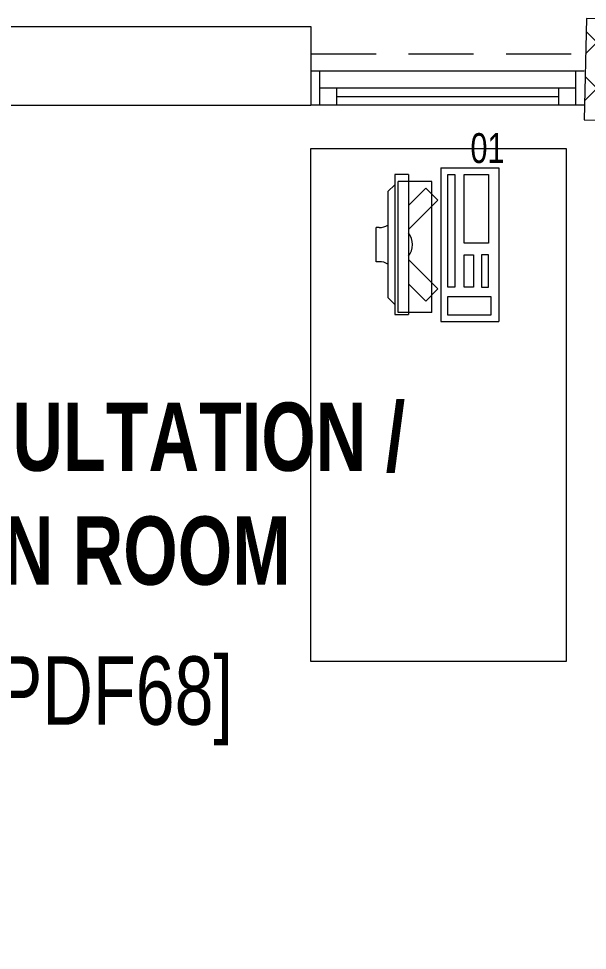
# Model space of a CAD drawing. Header units: millimetres. Extents: x -2143172 to 5255, y -610845 to 279739.
# Drawn here: x -1258616 to -1256950, y -13569 to -10841 of the extents above; entities that cross this region are included whole.
import ezdxf

# ---------------------------------------------------------------- set-up
doc = ezdxf.new("R2010")
doc.units = ezdxf.units.MM
doc.header["$LTSCALE"] = 30
doc.linetypes.add('HIDDEN', pattern=[9.525, 6.35, -3.175])
doc.linetypes.add('HIDDEN2', pattern=[0.1875, 0.125, -0.0625])
doc.layers.get('0').update_dxf_attribs({"lineweight": 5})
for name, color, linetype, lineweight in [('72_EGR_BASE_TEXT', 7, 'Continuous', 5), ('72_EGR_EQP_TAG', 142, 'Continuous', 5), ('Aluminum', 7, 'Continuous', 5), ('C-HYDR-CTCH', 6, 'Continuous', 5), ('Hatch', 252, 'Continuous', 5), ('LOADING', 163, 'Continuous', 5), ('Proj', 7, 'HIDDEN2', 5), ('Structure', 20, 'Continuous', 5), ('Walls', 32, 'Continuous', 5)]:
    doc.layers.add(name, color=color, linetype=linetype, lineweight=lineweight)
doc.layers.add('Wooden Joinery', color=7, linetype='Continuous', lineweight=5, true_color=0x521300)
doc.styles.add('X3G_ENTITY_257CFD', font='swisscl.ttf', dxfattribs={"height": 200})
doc.styles.add('X3G_ENTITY_9EC9', font='swisscl.ttf', dxfattribs={"height": 0.2})
doc.styles.add('X3G_ENTITY_9F38', font='swisscl.ttf', dxfattribs={"height": 0.2})

# ---------------------------------------------------------------- blocks, each defined once
blk = doc.blocks.new('A$C72370EFE')
at = {"layer": 'Wooden Joinery'}
for p, q in [((-0.01, -0.04), (-0.02, -0.04)), ((-0.01, -0.03), (-0.01, -0.07)), ((0, -0.03), (-0.01, -0.03)), ((0.04, -0.03), (0.05, -0.03)), ((0.05, -0.03), (0.05, -0.07)), ((0.05, -0.04), (0.06, -0.04)), ((-0.05, -0.07), (-0.05, -0.16)), ((-0.03, -0.07), (-0.03, -0.16)), ((-0.01, -0.06), (-0.02, -0.06)), ((0, -0.07), (-0.01, -0.07)), ((0.04, -0.07), (0.05, -0.07)), ((0.05, -0.06), (0.06, -0.06)), ((0.07, -0.07), (0.07, -0.16)), ((0.09, -0.07), (0.09, -0.16)), ((-0.01, -0.17), (-0.02, -0.17)), ((-0.01, -0.19), (-0.02, -0.19)), ((-0.01, -0.17), (-0.01, -0.19)), ((0.05, -0.17), (0.06, -0.17)), ((0.05, -0.17), (0.05, -0.19)), ((0.05, -0.19), (0.06, -0.19))]:
    blk.add_line(p, q, dxfattribs=at)
for centre, radius, start, end in [((-0.02, -0.07), 0.03, 90, 180), ((0.06, -0.07), 0.03, 0, 90), ((-0.02, -0.07), 0.01, 90, 180), ((0.06, -0.07), 0.01, 0, 90), ((-0.02, -0.16), 0.03, 180, 270), ((-0.02, -0.16), 0.01, 180, 270), ((0.06, -0.16), 0.01, 270, 0), ((0.06, -0.16), 0.03, 270, 0)]:
    blk.add_arc(centre, radius, start, end, dxfattribs=at)
blk = doc.blocks.new('A$C5DAD61B4')
at = {"layer": 'Wooden Joinery'}
for points in [[(80, 959.1), (80, 969.1), (10, 979.1), (10, 959.1)], [(940, 959.1), (940, 969.1), (1010, 979.1), (1010, 959.1)], [(70, 859.1), (70, 849.1), (0, 839.1), (0, 859.1)], [(120, 859.1), (120, 0), (80, 0), (80, 859.1)], [(950, 859.1), (950, 849.1), (1020, 839.1), (1020, 859.1)]]:
    blk.add_lwpolyline(points, close=True, dxfattribs=at)
for points in [[(45, 859.1), (45, 959.1), (20, 959.1), (20, 859.1), (45, 859.1)], [(45, 859.1), (80, 859.1), (80, 899.1), (90, 899.1), (90, 959.1), (45, 959.1), (45, 859.1)], [(975, 859.1), (940, 859.1), (940, 899.1), (930, 899.1), (930, 959.1), (975, 959.1), (975, 859.1)], [(975, 859.1), (975, 959.1), (1000, 959.1), (1000, 859.1), (975, 859.1)]]:
    blk.add_lwpolyline(points, dxfattribs=at)
blk.add_arc((80, 859.1), 860, 272.666, 0, dxfattribs=at)
at = {"layer": 'Wooden Joinery', "xscale": 999.9999999998854, "yscale": 999.9999999998854, "zscale": 999.9999999998854, "rotation": 180}
blk.add_blockref('A$C72370EFE', (120, 0), dxfattribs=at)
blk = doc.blocks.new('A$C47696aed')
at = {"layer": 'Hatch'}
h = blk.add_hatch(dxfattribs=at)
h.set_pattern_fill('ANSI37', color=256, scale=30)
h.paths.add_polyline_path([(50952.7, 21917.9), (50348.7, 21909.7), (50352.6, 21621.3), (50956.6, 21629.5)])
h.paths.add_polyline_path([(43791.9, 21910.1), (43208.4, 21904.7), (43188.5, 21613.3), (43772, 21618.7)])
h.paths.add_polyline_path([(29414.9, 21902.8), (28815.8, 21898.7), (28810.1, 21605.6), (29409.2, 21609.7)])
h.paths.add_polyline_path([(36600.2, 21904.9), (35999, 21897.4), (35990.7, 21611.8), (36591.9, 21619.3)])
h.paths.add_polyline_path([(22195.7, 21912), (21589.3, 21890.2), (21603.8, 21597.6), (22210.2, 21619.5)])
h.paths.add_polyline_path([(15459.1, 21901.7), (14237.2, 21925.6), (14230.7, 21629.5), (15452.7, 21605.5)])
h.paths.add_polyline_path([(15473.2, 14701.6), (14258.2, 14685.8), (14244.7, 14393.4), (15459.7, 14409.1)])
h.paths.add_polyline_path([(15447.1, 7508.4), (14244, 7492.4), (14238.3, 7199.4), (15441.4, 7215.3)])
h.paths.add_polyline_path([(15465.6, 309.7), (14269, 298.3), (14271.8, 3.8), (15468.5, 15.2)])
h.paths.add_polyline_path([(7830.6, 311.8), (7227.1, 308.1), (7237.7, 22.6), (7841.3, 26.3)])
h.paths.add_polyline_path([(7815.2, 7509.8), (7218.4, 7511.4), (7218.2, 7210.2), (7815.1, 7208.6)])
h.paths.add_polyline_path([(7825.1, 14699.4), (7205.8, 14700.6), (7195.2, 14397.6), (7814.5, 14396.4)])
h.paths.add_polyline_path([(7801.7, 21878.7), (7201.1, 21893.2), (7197.5, 21603.6), (7798.1, 21589.1)])
h.paths.add_polyline_path([(602.6, 21876.9), (0, 21899.6), (1.9, 21611.2), (604.5, 21588.5)])
h.paths.add_polyline_path([(610.4, 7498.6), (8.3, 7491.6), (11.7, 7200), (613.7, 7206.9)])
h.paths.add_polyline_path([(627.9, 303.9), (29.5, 302.9), (34.3, 2.3), (632.7, 3.3)])
h.paths.add_polyline_path([(22214.6, 317.2), (21608.9, 304.3), (21614.6, 3.1), (22220.3, 16)])
h.paths.add_polyline_path([(22208.1, 7509.7), (21613.7, 7492.1), (21615.8, 7195.5), (22210.2, 7213.1)])
h.paths.add_polyline_path([(22199.3, 14717.7), (21600.4, 14710), (21604.4, 14409.9), (22203.4, 14417.6)])
h.paths.add_polyline_path([(29399.7, 14702.4), (28797.7, 14707.1), (28802, 14415), (29403.9, 14410.3)])
h.paths.add_polyline_path([(29403.4, 7519.8), (28799.6, 7502.2), (28813, 7202.1), (29413.1, 7223.2)])
h.paths.add_polyline_path([(29419.5, 303.8), (28815.7, 310.4), (28813.3, 24.7), (29417.2, 18.1)])
h.paths.add_polyline_path([(36618, 314.2), (36020.7, 299.7), (36029.7, 0), (36627, 14.6)])
h.paths.add_polyline_path([(36610.7, 7502.6), (36009.5, 7504.5), (36010.6, 7207.3), (36611.9, 7205.4)])
h.paths.add_polyline_path([(36574.3, 14706.4), (35993.4, 14711.1), (36013.1, 14421.3), (36594, 14416.6)])
h.paths.add_polyline_path([(43777.6, 14705.7), (43180, 14719.4), (43182, 14427.5), (43779.6, 14413.8)])
h.paths.add_polyline_path([(43778.6, 7507.1), (43210.2, 7499.5), (43212, 7205.4), (43780.5, 7213)])
h.paths.add_polyline_path([(43815.7, 310), (43210.4, 307.3), (43211.8, 2.8), (43817, 5.4)])
h.paths.add_polyline_path([(50989.9, 309.5), (50401.9, 325.5), (50388.7, 18.3), (50976.7, 2.3)])
h.paths.add_polyline_path([(50974.1, 7508.9), (50370.9, 7510), (50368.9, 7213.4), (50972.2, 7212.3)])
at = {"layer": 'C-HYDR-CTCH', "color": 4, "flags": 128}
blk.add_lwpolyline([(15452.7, 21605.5), (15459.1, 21901.7), (14237.2, 21925.6), (14230.7, 21629.5), (15452.7, 21605.5)], dxfattribs=at)
blk = doc.blocks.new('ITCWLS1-P')
for p, q in [((-0.17, 0.45), (-0.17, 0)), ((-0.17, 0.45), (0, 0.45)), ((0, 0.45), (0, 0)), ((-0.2651, 0.43, 0), (-0.3051, 0.43, 0)), ((-0.3051, 0.43, 0), (-0.3051, 0.02, 0)), ((-0.2651, 0.43, 0), (-0.2651, 0.02, 0)), ((-0.1496, 0.4305), (-0.1291, 0.4305)), ((-0.1291, 0.4305), (-0.1291, 0.4089)), ((-0.3251, 0.38, 0), (-0.3051, 0.4, 0)), ((-0.3251, 0.38, 0), (-0.3251, 0.07, 0)), ((-0.3251, 0.07, 0), (-0.3051, 0.05, 0)), ((-0.3051, 0.02, 0), (-0.2651, 0.02, 0)), ((-0.17, 0), (0, 0))]:
    blk.add_line(p, q)
at = {"color": 8, "linetype": 'HIDDEN'}
for p, q in [((-0.197, 0.4094), (-0.295, 0.4094)), ((-0.295, 0.0264), (-0.295, 0.4094)), ((-0.197, 0.0264), (-0.197, 0.4094)), ((-0.197, 0.0264), (-0.295, 0.0264))]:
    blk.add_line(p, q, dxfattribs=at)
at = {"color": 1, "extrusion": (2.48281e-10, 3.18408e-10, -1)}
for p, q in [((-0.2651, 0.3395), (-0.2144, 0.3902)), ((-0.1791, 0.3548), (-0.2144, 0.3902)), ((-0.2651, 0.2688), (-0.1791, 0.3548))]:
    blk.add_line(p, q, dxfattribs=at)
at = {"color": 1}
for p, q in [((-0.3503, 0.275), (-0.3596, 0.275)), ((-0.3596, 0.175), (-0.3596, 0.275)), ((-0.3503, 0.175), (-0.3596, 0.175))]:
    blk.add_line(p, q, dxfattribs=at)
at = {"color": 1, "extrusion": (2.48281e-10, -3.18408e-10, -1)}
for p, q in [((-0.2651, 0.1812), (-0.1791, 0.0952)), ((-0.2651, 0.1105), (-0.2144, 0.0598)), ((-0.1791, 0.0952), (-0.2144, 0.0598))]:
    blk.add_line(p, q, dxfattribs=at)
blk.add_lwpolyline([(-0.1291, 0.4089), (-0.1291, 0.1), (-0.1496, 0.1), (-0.1496, 0.4305)])
for points in [[(-0.1019, 0.4305), (-0.0304, 0.4305), (-0.0304, 0.2294), (-0.1019, 0.2294)], [(-0.1019, 0.1954), (-0.0747, 0.1954), (-0.0747, 0.1), (-0.1019, 0.1)], [(-0.0304, 0.1954), (-0.0508, 0.1954), (-0.0508, 0.1), (-0.0304, 0.1)], [(-0.1496, 0.0727), (-0.0236, 0.0727), (-0.0236, 0.0182), (-0.1496, 0.0182)]]:
    blk.add_lwpolyline(points, close=True)
at = {"color": 250, "linetype": 'Continuous'}
for points in [[(-0.1496, 0.1), (-0.1496, 0.1), (-0.1496, 0.1), (-0.1496, 0.1), (-0.1496, 0.1), (-0.1496, 0.1), (-0.1496, 0.1), (-0.1496, 0.1), (-0.1496, 0.1)], [(-0.1496, 0.1), (-0.1496, 0.1), (-0.1496, 0.1), (-0.1496, 0.1), (-0.1496, 0.1), (-0.1496, 0.1), (-0.1496, 0.1), (-0.1496, 0.1), (-0.1496, 0.1), (-0.1496, 0.1), (-0.1496, 0.1), (-0.1496, 0.1), (-0.1496, 0.1), (-0.1496, 0.1), (-0.1496, 0.1), (-0.1496, 0.1), (-0.1496, 0.1), (-0.1496, 0.1)], [(-0.1496, 0.1), (-0.1496, 0.1), (-0.1496, 0.1), (-0.1496, 0.1), (-0.1496, 0.1), (-0.1496, 0.1), (-0.1496, 0.1), (-0.1496, 0.1), (-0.1496, 0.1), (-0.1496, 0.1)], [(-0.1496, 0.1), (-0.1496, 0.1), (-0.1496, 0.1), (-0.1496, 0.1), (-0.1496, 0.1), (-0.1496, 0.1), (-0.1496, 0.1)], [(-0.1496, 0.1), (-0.1496, 0.1), (-0.1496, 0.1), (-0.1496, 0.1), (-0.1496, 0.1), (-0.1496, 0.1), (-0.1496, 0.1), (-0.1496, 0.1), (-0.1496, 0.1), (-0.1496, 0.1)], [(-0.1496, 0.1), (-0.1496, 0.1), (-0.1496, 0.1), (-0.1496, 0.1), (-0.1496, 0.1), (-0.1496, 0.1), (-0.1496, 0.1), (-0.1496, 0.1), (-0.1496, 0.1), (-0.1496, 0.1), (-0.1496, 0.1), (-0.1496, 0.1), (-0.1496, 0.1), (-0.1496, 0.1), (-0.1496, 0.1)], [(-0.1496, 0.1), (-0.1496, 0.1), (-0.1496, 0.1), (-0.1496, 0.1), (-0.1496, 0.1), (-0.1496, 0.1), (-0.1496, 0.1), (-0.1496, 0.1), (-0.1496, 0.1), (-0.1496, 0.1)], [(-0.1496, 0.1), (-0.1496, 0.1), (-0.1496, 0.1), (-0.1496, 0.1), (-0.1496, 0.1), (-0.1496, 0.1), (-0.1496, 0.1), (-0.1496, 0.1), (-0.1496, 0.1), (-0.1496, 0.1)], [(-0.1496, 0.1), (-0.1496, 0.1), (-0.1496, 0.1), (-0.1496, 0.1), (-0.1496, 0.1), (-0.1496, 0.1), (-0.1496, 0.1), (-0.1496, 0.1), (-0.1496, 0.1), (-0.1496, 0.1), (-0.1496, 0.1), (-0.1496, 0.1), (-0.1496, 0.1), (-0.1496, 0.1), (-0.1496, 0.1), (-0.1496, 0.1), (-0.1496, 0.1), (-0.1496, 0.1), (-0.1496, 0.1), (-0.1496, 0.1), (-0.1496, 0.1), (-0.1496, 0.1), (-0.1496, 0.1), (-0.1496, 0.1), (-0.1496, 0.1), (-0.1496, 0.1), (-0.1496, 0.1), (-0.1496, 0.1), (-0.1496, 0.1), (-0.1496, 0.1), (-0.1496, 0.1), (-0.1496, 0.1), (-0.1496, 0.1), (-0.1496, 0.1), (-0.1496, 0.1), (-0.1496, 0.1), (-0.1496, 0.1), (-0.1496, 0.1), (-0.1496, 0.1), (-0.1496, 0.1), (-0.1496, 0.1), (-0.1496, 0.1), (-0.1496, 0.1), (-0.1496, 0.1), (-0.1496, 0.1), (-0.1496, 0.1), (-0.1496, 0.1), (-0.1496, 0.1), (-0.1496, 0.1), (-0.1496, 0.1), (-0.1496, 0.1), (-0.1496, 0.1), (-0.1496, 0.1), (-0.1496, 0.1)], [(-0.1496, 0.1), (-0.1496, 0.1), (-0.1496, 0.1), (-0.1496, 0.1), (-0.1496, 0.1), (-0.1496, 0.1), (-0.1496, 0.1), (-0.1496, 0.1), (-0.1496, 0.1), (-0.1496, 0.1), (-0.1496, 0.1), (-0.1496, 0.1), (-0.1496, 0.1), (-0.1496, 0.1), (-0.1496, 0.1), (-0.1496, 0.1), (-0.1496, 0.1), (-0.1496, 0.1), (-0.1496, 0.1), (-0.1496, 0.1), (-0.1496, 0.1), (-0.1496, 0.1), (-0.1496, 0.1), (-0.1496, 0.1), (-0.1496, 0.1), (-0.1496, 0.1), (-0.1496, 0.1), (-0.1496, 0.1), (-0.1496, 0.1), (-0.1496, 0.1), (-0.1496, 0.1), (-0.1496, 0.1), (-0.1496, 0.1), (-0.1496, 0.1), (-0.1496, 0.1), (-0.1496, 0.1), (-0.1496, 0.1), (-0.1496, 0.1), (-0.1496, 0.1), (-0.1496, 0.1), (-0.1496, 0.1), (-0.1496, 0.1), (-0.1496, 0.1), (-0.1496, 0.1), (-0.1496, 0.1), (-0.1496, 0.1), (-0.1496, 0.1), (-0.1496, 0.1), (-0.1496, 0.1), (-0.1496, 0.1), (-0.1496, 0.1), (-0.1496, 0.1), (-0.1496, 0.1), (-0.1496, 0.1), (-0.1496, 0.1), (-0.1496, 0.1), (-0.1496, 0.1), (-0.1496, 0.1), (-0.1496, 0.1), (-0.1496, 0.1), (-0.1496, 0.1), (-0.1496, 0.1), (-0.1496, 0.1), (-0.1496, 0.1), (-0.1496, 0.1), (-0.1496, 0.1), (-0.1496, 0.1), (-0.1496, 0.1), (-0.1496, 0.1), (-0.1496, 0.1), (-0.1496, 0.1), (-0.1496, 0.1), (-0.1496, 0.1), (-0.1496, 0.1), (-0.1496, 0.1), (-0.1496, 0.1), (-0.1496, 0.1), (-0.1496, 0.1), (-0.1496, 0.1), (-0.1496, 0.1), (-0.1496, 0.1), (-0.1496, 0.1), (-0.1496, 0.1), (-0.1496, 0.1), (-0.1496, 0.1), (-0.1496, 0.1), (-0.1496, 0.1), (-0.1496, 0.1), (-0.1496, 0.1)], [(-0.1496, 0.1), (-0.1496, 0.1), (-0.1496, 0.1), (-0.1496, 0.1), (-0.1496, 0.1), (-0.1496, 0.1), (-0.1496, 0.1), (-0.1496, 0.1), (-0.1496, 0.1), (-0.1496, 0.1), (-0.1496, 0.1), (-0.1496, 0.1)], [(-0.1496, 0.1), (-0.1496, 0.1), (-0.1496, 0.1), (-0.1496, 0.1), (-0.1496, 0.1), (-0.1496, 0.1), (-0.1496, 0.1)], [(-0.1496, 0.1), (-0.1496, 0.1), (-0.1496, 0.1), (-0.1496, 0.1), (-0.1496, 0.1), (-0.1496, 0.1), (-0.1496, 0.1), (-0.1496, 0.1), (-0.1496, 0.1), (-0.1496, 0.1), (-0.1496, 0.1), (-0.1496, 0.1), (-0.1496, 0.1), (-0.1496, 0.1), (-0.1496, 0.1), (-0.1496, 0.1), (-0.1496, 0.1)], [(-0.1496, 0.1), (-0.1496, 0.1), (-0.1496, 0.1), (-0.1496, 0.1), (-0.1496, 0.1), (-0.1496, 0.1), (-0.1496, 0.1), (-0.1496, 0.1), (-0.1496, 0.1), (-0.1496, 0.1), (-0.1496, 0.1), (-0.1496, 0.1), (-0.1496, 0.1), (-0.1496, 0.1), (-0.1496, 0.1), (-0.1496, 0.1), (-0.1496, 0.1), (-0.1496, 0.1), (-0.1496, 0.1), (-0.1496, 0.1), (-0.1496, 0.1), (-0.1496, 0.1), (-0.1496, 0.1), (-0.1496, 0.1), (-0.1496, 0.1), (-0.1496, 0.1), (-0.1496, 0.1), (-0.1496, 0.1), (-0.1496, 0.1), (-0.1496, 0.1), (-0.1496, 0.1), (-0.1496, 0.1), (-0.1496, 0.1), (-0.1496, 0.1), (-0.1496, 0.1), (-0.1496, 0.1), (-0.1496, 0.1), (-0.1496, 0.1), (-0.1496, 0.1), (-0.1496, 0.1), (-0.1496, 0.1), (-0.1496, 0.1), (-0.1496, 0.1), (-0.1496, 0.1), (-0.1496, 0.1), (-0.1496, 0.1), (-0.1496, 0.1), (-0.1496, 0.1), (-0.1496, 0.1), (-0.1496, 0.1), (-0.1496, 0.1), (-0.1496, 0.1), (-0.1496, 0.1), (-0.1496, 0.1), (-0.1496, 0.1), (-0.1496, 0.1), (-0.1496, 0.1), (-0.1496, 0.1), (-0.1496, 0.1), (-0.1496, 0.1), (-0.1496, 0.1), (-0.1496, 0.1), (-0.1496, 0.1), (-0.1496, 0.1), (-0.1496, 0.1), (-0.1496, 0.1), (-0.1496, 0.1), (-0.1496, 0.1), (-0.1496, 0.1), (-0.1496, 0.1), (-0.1496, 0.1), (-0.1496, 0.1), (-0.1496, 0.1), (-0.1496, 0.1), (-0.1496, 0.1), (-0.1496, 0.1), (-0.1496, 0.1), (-0.1496, 0.1), (-0.1496, 0.1), (-0.1496, 0.1), (-0.1496, 0.1), (-0.1496, 0.1), (-0.1496, 0.1), (-0.1496, 0.1), (-0.1496, 0.1), (-0.1496, 0.1), (-0.1496, 0.1), (-0.1496, 0.1), (-0.1496, 0.1), (-0.1496, 0.1), (-0.1496, 0.1), (-0.1496, 0.1), (-0.1496, 0.1), (-0.1496, 0.1), (-0.1496, 0.1), (-0.1496, 0.1), (-0.1496, 0.1), (-0.1496, 0.1), (-0.1496, 0.1), (-0.1496, 0.1), (-0.1496, 0.1), (-0.1496, 0.1), (-0.1496, 0.1), (-0.1496, 0.1), (-0.1496, 0.1), (-0.1496, 0.1), (-0.1496, 0.1), (-0.1496, 0.1), (-0.1496, 0.1), (-0.1496, 0.1), (-0.1496, 0.1)], [(-0.1496, 0.1), (-0.1496, 0.1), (-0.1496, 0.1), (-0.1496, 0.1), (-0.1496, 0.1), (-0.1496, 0.1), (-0.1496, 0.1), (-0.1496, 0.1)]]:
    blk.add_lwpolyline(points, dxfattribs=at)
for points in [[(-0.1496, 0.1), (-0.1496, 0.1), (-0.1496, 0.1), (-0.1496, 0.1), (-0.1496, 0.1), (-0.1496, 0.1), (-0.1496, 0.1), (-0.1496, 0.1), (-0.1496, 0.1), (-0.1496, 0.1), (-0.1496, 0.1), (-0.1496, 0.1), (-0.1496, 0.1), (-0.1496, 0.1), (-0.1496, 0.1), (-0.1496, 0.1), (-0.1496, 0.1), (-0.1496, 0.1), (-0.1496, 0.1), (-0.1496, 0.1), (-0.1496, 0.1), (-0.1496, 0.1), (-0.1496, 0.1), (-0.1496, 0.1), (-0.1496, 0.1), (-0.1496, 0.1), (-0.1496, 0.1), (-0.1496, 0.1), (-0.1496, 0.1), (-0.1496, 0.1), (-0.1496, 0.1), (-0.1496, 0.1), (-0.1496, 0.1), (-0.1496, 0.1), (-0.1496, 0.1), (-0.1496, 0.1), (-0.1496, 0.1), (-0.1496, 0.1), (-0.1496, 0.1), (-0.1496, 0.1), (-0.1496, 0.1), (-0.1496, 0.1), (-0.1496, 0.1), (-0.1496, 0.1), (-0.1496, 0.1), (-0.1496, 0.1), (-0.1496, 0.1), (-0.1496, 0.1), (-0.1496, 0.1), (-0.1496, 0.1), (-0.1496, 0.1), (-0.1496, 0.1), (-0.1496, 0.1), (-0.1496, 0.1), (-0.1496, 0.1), (-0.1496, 0.1), (-0.1496, 0.1), (-0.1496, 0.1), (-0.1496, 0.1), (-0.1496, 0.1), (-0.1496, 0.1), (-0.1496, 0.1), (-0.1496, 0.1), (-0.1496, 0.1), (-0.1496, 0.1), (-0.1496, 0.1), (-0.1496, 0.1), (-0.1496, 0.1), (-0.1496, 0.1), (-0.1496, 0.1), (-0.1496, 0.1), (-0.1496, 0.1), (-0.1496, 0.1), (-0.1496, 0.1), (-0.1496, 0.1), (-0.1496, 0.1), (-0.1496, 0.1), (-0.1496, 0.1), (-0.1496, 0.1), (-0.1496, 0.1), (-0.1496, 0.1), (-0.1496, 0.1), (-0.1496, 0.1), (-0.1496, 0.1), (-0.1496, 0.1), (-0.1496, 0.1), (-0.1496, 0.1), (-0.1496, 0.1), (-0.1496, 0.1), (-0.1496, 0.1), (-0.1496, 0.1), (-0.1496, 0.1), (-0.1496, 0.1), (-0.1496, 0.1), (-0.1496, 0.1), (-0.1496, 0.1), (-0.1496, 0.1), (-0.1496, 0.1), (-0.1496, 0.1), (-0.1496, 0.1), (-0.1496, 0.1), (-0.1496, 0.1), (-0.1496, 0.1), (-0.1496, 0.1), (-0.1496, 0.1), (-0.1496, 0.1), (-0.1496, 0.1), (-0.1496, 0.1), (-0.1496, 0.1), (-0.1496, 0.1), (-0.1496, 0.1), (-0.1496, 0.1), (-0.1496, 0.1), (-0.1496, 0.1), (-0.1496, 0.1), (-0.1496, 0.1), (-0.1496, 0.1), (-0.1496, 0.1), (-0.1496, 0.1), (-0.1496, 0.1), (-0.1496, 0.1), (-0.1496, 0.1), (-0.1496, 0.1), (-0.1496, 0.1), (-0.1496, 0.1), (-0.1496, 0.1), (-0.1496, 0.1), (-0.1496, 0.1), (-0.1496, 0.1), (-0.1496, 0.1), (-0.1496, 0.1), (-0.1496, 0.1), (-0.1496, 0.1), (-0.1496, 0.1), (-0.1496, 0.1), (-0.1496, 0.1), (-0.1496, 0.1), (-0.1496, 0.1), (-0.1496, 0.1), (-0.1496, 0.1), (-0.1496, 0.1), (-0.1496, 0.1), (-0.1496, 0.1), (-0.1496, 0.1), (-0.1496, 0.1), (-0.1496, 0.1), (-0.1496, 0.1), (-0.1496, 0.1), (-0.1496, 0.1), (-0.1496, 0.1), (-0.1496, 0.1), (-0.1496, 0.1), (-0.1496, 0.1), (-0.1496, 0.1), (-0.1496, 0.1), (-0.1496, 0.1), (-0.1496, 0.1), (-0.1496, 0.1), (-0.1496, 0.1), (-0.1496, 0.1), (-0.1496, 0.1), (-0.1496, 0.1), (-0.1496, 0.1), (-0.1496, 0.1), (-0.1496, 0.1), (-0.1496, 0.1), (-0.1496, 0.1), (-0.1496, 0.1), (-0.1496, 0.1), (-0.1496, 0.1), (-0.1496, 0.1), (-0.1496, 0.1), (-0.1496, 0.1), (-0.1496, 0.1), (-0.1496, 0.1), (-0.1496, 0.1), (-0.1496, 0.1), (-0.1496, 0.1), (-0.1496, 0.1), (-0.1496, 0.1), (-0.1496, 0.1), (-0.1496, 0.1), (-0.1496, 0.1), (-0.1496, 0.1), (-0.1496, 0.1), (-0.1496, 0.1), (-0.1496, 0.1), (-0.1496, 0.1), (-0.1496, 0.1), (-0.1496, 0.1), (-0.1496, 0.1), (-0.1496, 0.1), (-0.1496, 0.1), (-0.1496, 0.1), (-0.1496, 0.1), (-0.1496, 0.1), (-0.1496, 0.1), (-0.1496, 0.1), (-0.1496, 0.1), (-0.1496, 0.1), (-0.1496, 0.1), (-0.1496, 0.1), (-0.1496, 0.1), (-0.1496, 0.1), (-0.1496, 0.1), (-0.1496, 0.1), (-0.1496, 0.1), (-0.1496, 0.1), (-0.1496, 0.1), (-0.1496, 0.1), (-0.1496, 0.1), (-0.1496, 0.1), (-0.1496, 0.1), (-0.1496, 0.1), (-0.1496, 0.1), (-0.1496, 0.1), (-0.1496, 0.1), (-0.1496, 0.1), (-0.1496, 0.1), (-0.1496, 0.1), (-0.1496, 0.1), (-0.1496, 0.1), (-0.1496, 0.1), (-0.1496, 0.1), (-0.1496, 0.1), (-0.1496, 0.1), (-0.1496, 0.1), (-0.1496, 0.1), (-0.1496, 0.1), (-0.1496, 0.1), (-0.1496, 0.1), (-0.1496, 0.1), (-0.1496, 0.1), (-0.1496, 0.1), (-0.1496, 0.1), (-0.1496, 0.1), (-0.1496, 0.1), (-0.1496, 0.1), (-0.1496, 0.1), (-0.1496, 0.1), (-0.1496, 0.1), (-0.1496, 0.1), (-0.1496, 0.1), (-0.1496, 0.1), (-0.1496, 0.1), (-0.1496, 0.1), (-0.1496, 0.1), (-0.1496, 0.1), (-0.1496, 0.1), (-0.1496, 0.1), (-0.1496, 0.1), (-0.1496, 0.1), (-0.1496, 0.1), (-0.1496, 0.1), (-0.1496, 0.1), (-0.1496, 0.1), (-0.1496, 0.1), (-0.1496, 0.1), (-0.1496, 0.1), (-0.1496, 0.1), (-0.1496, 0.1), (-0.1496, 0.1), (-0.1496, 0.1), (-0.1496, 0.1), (-0.1496, 0.1), (-0.1496, 0.1), (-0.1496, 0.1), (-0.1496, 0.1), (-0.1496, 0.1), (-0.1496, 0.1), (-0.1496, 0.1), (-0.1496, 0.1), (-0.1496, 0.1), (-0.1496, 0.1), (-0.1496, 0.1), (-0.1496, 0.1), (-0.1496, 0.1)], [(-0.1496, 0.1), (-0.1496, 0.1), (-0.1496, 0.1), (-0.1496, 0.1), (-0.1496, 0.1), (-0.1496, 0.1), (-0.1496, 0.1), (-0.1496, 0.1), (-0.1496, 0.1), (-0.1496, 0.1), (-0.1496, 0.1), (-0.1496, 0.1), (-0.1496, 0.1), (-0.1496, 0.1), (-0.1496, 0.1), (-0.1496, 0.1), (-0.1496, 0.1), (-0.1496, 0.1), (-0.1496, 0.1), (-0.1496, 0.1), (-0.1496, 0.1), (-0.1496, 0.1), (-0.1496, 0.1), (-0.1496, 0.1), (-0.1496, 0.1), (-0.1496, 0.1), (-0.1496, 0.1), (-0.1496, 0.1), (-0.1496, 0.1), (-0.1496, 0.1), (-0.1496, 0.1), (-0.1496, 0.1), (-0.1496, 0.1), (-0.1496, 0.1), (-0.1496, 0.1), (-0.1496, 0.1), (-0.1496, 0.1), (-0.1496, 0.1), (-0.1496, 0.1), (-0.1496, 0.1), (-0.1496, 0.1), (-0.1496, 0.1), (-0.1496, 0.1), (-0.1496, 0.1), (-0.1496, 0.1), (-0.1496, 0.1), (-0.1496, 0.1), (-0.1496, 0.1), (-0.1496, 0.1), (-0.1496, 0.1), (-0.1496, 0.1), (-0.1496, 0.1), (-0.1496, 0.1), (-0.1496, 0.1), (-0.1496, 0.1), (-0.1496, 0.1), (-0.1496, 0.1), (-0.1496, 0.1), (-0.1496, 0.1), (-0.1496, 0.1), (-0.1496, 0.1), (-0.1496, 0.1), (-0.1496, 0.1), (-0.1496, 0.1), (-0.1496, 0.1), (-0.1496, 0.1), (-0.1496, 0.1), (-0.1496, 0.1), (-0.1496, 0.1), (-0.1496, 0.1), (-0.1496, 0.1), (-0.1496, 0.1), (-0.1496, 0.1), (-0.1496, 0.1), (-0.1496, 0.1), (-0.1496, 0.1), (-0.1496, 0.1), (-0.1496, 0.1), (-0.1496, 0.1), (-0.1496, 0.1), (-0.1496, 0.1), (-0.1496, 0.1), (-0.1496, 0.1), (-0.1496, 0.1), (-0.1496, 0.1), (-0.1496, 0.1), (-0.1496, 0.1), (-0.1496, 0.1), (-0.1496, 0.1), (-0.1496, 0.1), (-0.1496, 0.1), (-0.1496, 0.1), (-0.1496, 0.1), (-0.1496, 0.1), (-0.1496, 0.1), (-0.1496, 0.1), (-0.1496, 0.1), (-0.1496, 0.1), (-0.1496, 0.1), (-0.1496, 0.1), (-0.1496, 0.1), (-0.1496, 0.1), (-0.1496, 0.1), (-0.1496, 0.1), (-0.1496, 0.1), (-0.1496, 0.1), (-0.1496, 0.1), (-0.1496, 0.1), (-0.1496, 0.1), (-0.1496, 0.1), (-0.1496, 0.1), (-0.1496, 0.1), (-0.1496, 0.1), (-0.1496, 0.1), (-0.1496, 0.1), (-0.1496, 0.1), (-0.1496, 0.1), (-0.1496, 0.1), (-0.1496, 0.1), (-0.1496, 0.1), (-0.1496, 0.1), (-0.1496, 0.1), (-0.1496, 0.1), (-0.1496, 0.1), (-0.1496, 0.1), (-0.1496, 0.1), (-0.1496, 0.1), (-0.1496, 0.1), (-0.1496, 0.1), (-0.1496, 0.1), (-0.1496, 0.1), (-0.1496, 0.1), (-0.1496, 0.1), (-0.1496, 0.1), (-0.1496, 0.1), (-0.1496, 0.1), (-0.1496, 0.1), (-0.1496, 0.1), (-0.1496, 0.1), (-0.1496, 0.1), (-0.1496, 0.1), (-0.1496, 0.1), (-0.1496, 0.1), (-0.1496, 0.1), (-0.1496, 0.1), (-0.1496, 0.1), (-0.1496, 0.1), (-0.1496, 0.1), (-0.1496, 0.1), (-0.1496, 0.1), (-0.1496, 0.1), (-0.1496, 0.1), (-0.1496, 0.1), (-0.1496, 0.1), (-0.1496, 0.1), (-0.1496, 0.1), (-0.1496, 0.1), (-0.1496, 0.1), (-0.1496, 0.1), (-0.1496, 0.1), (-0.1496, 0.1), (-0.1496, 0.1), (-0.1496, 0.1), (-0.1496, 0.1), (-0.1496, 0.1), (-0.1496, 0.1), (-0.1496, 0.1), (-0.1496, 0.1), (-0.1496, 0.1), (-0.1496, 0.1), (-0.1496, 0.1), (-0.1496, 0.1), (-0.1496, 0.1), (-0.1496, 0.1), (-0.1496, 0.1), (-0.1496, 0.1), (-0.1496, 0.1), (-0.1496, 0.1), (-0.1496, 0.1), (-0.1496, 0.1), (-0.1496, 0.1), (-0.1496, 0.1), (-0.1496, 0.1), (-0.1496, 0.1), (-0.1496, 0.1), (-0.1496, 0.1), (-0.1496, 0.1), (-0.1496, 0.1), (-0.1496, 0.1), (-0.1496, 0.1), (-0.1496, 0.1), (-0.1496, 0.1), (-0.1496, 0.1), (-0.1496, 0.1), (-0.1496, 0.1), (-0.1496, 0.1), (-0.1496, 0.1), (-0.1496, 0.1), (-0.1496, 0.1), (-0.1496, 0.1), (-0.1496, 0.1), (-0.1496, 0.1), (-0.1496, 0.1), (-0.1496, 0.1), (-0.1496, 0.1), (-0.1496, 0.1), (-0.1496, 0.1), (-0.1496, 0.1), (-0.1496, 0.1), (-0.1496, 0.1), (-0.1496, 0.1), (-0.1496, 0.1), (-0.1496, 0.1), (-0.1496, 0.1)], [(-0.1496, 0.1), (-0.1496, 0.1), (-0.1496, 0.1), (-0.1496, 0.1), (-0.1496, 0.1), (-0.1496, 0.1), (-0.1496, 0.1), (-0.1496, 0.1), (-0.1496, 0.1), (-0.1496, 0.1), (-0.1496, 0.1), (-0.1496, 0.1), (-0.1496, 0.1), (-0.1496, 0.1), (-0.1496, 0.1), (-0.1496, 0.1), (-0.1496, 0.1), (-0.1496, 0.1), (-0.1496, 0.1), (-0.1496, 0.1), (-0.1496, 0.1), (-0.1496, 0.1), (-0.1496, 0.1), (-0.1496, 0.1), (-0.1496, 0.1), (-0.1496, 0.1), (-0.1496, 0.1), (-0.1496, 0.1), (-0.1496, 0.1), (-0.1496, 0.1), (-0.1496, 0.1), (-0.1496, 0.1), (-0.1496, 0.1), (-0.1496, 0.1), (-0.1496, 0.1), (-0.1496, 0.1), (-0.1496, 0.1), (-0.1496, 0.1), (-0.1496, 0.1), (-0.1496, 0.1), (-0.1496, 0.1), (-0.1496, 0.1), (-0.1496, 0.1), (-0.1496, 0.1), (-0.1496, 0.1), (-0.1496, 0.1), (-0.1496, 0.1), (-0.1496, 0.1), (-0.1496, 0.1), (-0.1496, 0.1), (-0.1496, 0.1), (-0.1496, 0.1), (-0.1496, 0.1), (-0.1496, 0.1), (-0.1496, 0.1), (-0.1496, 0.1), (-0.1496, 0.1), (-0.1496, 0.1), (-0.1496, 0.1), (-0.1496, 0.1), (-0.1496, 0.1), (-0.1496, 0.1), (-0.1496, 0.1), (-0.1496, 0.1), (-0.1496, 0.1), (-0.1496, 0.1), (-0.1496, 0.1), (-0.1496, 0.1), (-0.1496, 0.1), (-0.1496, 0.1), (-0.1496, 0.1), (-0.1496, 0.1), (-0.1496, 0.1), (-0.1496, 0.1), (-0.1496, 0.1), (-0.1496, 0.1), (-0.1496, 0.1), (-0.1496, 0.1), (-0.1496, 0.1), (-0.1496, 0.1), (-0.1496, 0.1), (-0.1496, 0.1), (-0.1496, 0.1), (-0.1496, 0.1), (-0.1496, 0.1), (-0.1496, 0.1), (-0.1496, 0.1), (-0.1496, 0.1), (-0.1496, 0.1), (-0.1496, 0.1), (-0.1496, 0.1), (-0.1496, 0.1), (-0.1496, 0.1), (-0.1496, 0.1), (-0.1496, 0.1), (-0.1496, 0.1), (-0.1496, 0.1), (-0.1496, 0.1), (-0.1496, 0.1), (-0.1496, 0.1), (-0.1496, 0.1), (-0.1496, 0.1), (-0.1496, 0.1), (-0.1496, 0.1), (-0.1496, 0.1), (-0.1496, 0.1), (-0.1496, 0.1), (-0.1496, 0.1), (-0.1496, 0.1), (-0.1496, 0.1), (-0.1496, 0.1), (-0.1496, 0.1), (-0.1496, 0.1), (-0.1496, 0.1), (-0.1496, 0.1), (-0.1496, 0.1), (-0.1496, 0.1), (-0.1496, 0.1), (-0.1496, 0.1), (-0.1496, 0.1), (-0.1496, 0.1), (-0.1496, 0.1), (-0.1496, 0.1), (-0.1496, 0.1), (-0.1496, 0.1), (-0.1496, 0.1), (-0.1496, 0.1), (-0.1496, 0.1), (-0.1496, 0.1), (-0.1496, 0.1), (-0.1496, 0.1), (-0.1496, 0.1), (-0.1496, 0.1), (-0.1496, 0.1), (-0.1496, 0.1), (-0.1496, 0.1), (-0.1496, 0.1), (-0.1496, 0.1), (-0.1496, 0.1), (-0.1496, 0.1), (-0.1496, 0.1), (-0.1496, 0.1), (-0.1496, 0.1), (-0.1496, 0.1), (-0.1496, 0.1), (-0.1496, 0.1), (-0.1496, 0.1), (-0.1496, 0.1), (-0.1496, 0.1), (-0.1496, 0.1), (-0.1496, 0.1), (-0.1496, 0.1), (-0.1496, 0.1), (-0.1496, 0.1), (-0.1496, 0.1), (-0.1496, 0.1), (-0.1496, 0.1), (-0.1496, 0.1), (-0.1496, 0.1), (-0.1496, 0.1), (-0.1496, 0.1), (-0.1496, 0.1), (-0.1496, 0.1), (-0.1496, 0.1), (-0.1496, 0.1), (-0.1496, 0.1), (-0.1496, 0.1), (-0.1496, 0.1), (-0.1496, 0.1), (-0.1496, 0.1), (-0.1496, 0.1), (-0.1496, 0.1), (-0.1496, 0.1), (-0.1496, 0.1), (-0.1496, 0.1), (-0.1496, 0.1), (-0.1496, 0.1), (-0.1496, 0.1), (-0.1496, 0.1), (-0.1496, 0.1), (-0.1496, 0.1), (-0.1496, 0.1), (-0.1496, 0.1), (-0.1496, 0.1), (-0.1496, 0.1), (-0.1496, 0.1), (-0.1496, 0.1), (-0.1496, 0.1), (-0.1496, 0.1), (-0.1496, 0.1), (-0.1496, 0.1), (-0.1496, 0.1), (-0.1496, 0.1), (-0.1496, 0.1), (-0.1496, 0.1), (-0.1496, 0.1), (-0.1496, 0.1), (-0.1496, 0.1), (-0.1496, 0.1), (-0.1496, 0.1), (-0.1496, 0.1), (-0.1496, 0.1), (-0.1496, 0.1), (-0.1496, 0.1), (-0.1496, 0.1), (-0.1496, 0.1), (-0.1496, 0.1), (-0.1496, 0.1), (-0.1496, 0.1), (-0.1496, 0.1), (-0.1496, 0.1), (-0.1496, 0.1), (-0.1496, 0.1), (-0.1496, 0.1), (-0.1496, 0.1), (-0.1496, 0.1), (-0.1496, 0.1), (-0.1496, 0.1), (-0.1496, 0.1)]]:
    blk.add_lwpolyline(points, close=True, dxfattribs=at)
at = {"color": 1}
for centre, radius, start, end in [((-0.3503, 0.325), 0.05, 270, 300.3093), ((-0.3089, 0.225), 0.0556, 321.9431, 38.0569), ((-0.3503, 0.125), 0.05, 59.6907, 90)]:
    blk.add_arc(centre, radius, start, end, dxfattribs=at)

msp = doc.modelspace()

# ---------------------------------------------------------------- linework, layer by layer
at = {"layer": 'Aluminum'}
for p, q in [((-1256959.5, -10994.7, 0), (-1257759.5, -10994.7, 0)), ((-1257734.5, -10994.7, 0), (-1257734.5, -11094.7, 0)), ((-1256984.5, -10994.7, 0), (-1256984.5, -11094.7, 0)), ((-1256984.5, -11044.7, 0), (-1257734.5, -11044.7, 0)), ((-1257684.5, -11044.7, 0), (-1257684.5, -11094.7, 0)), ((-1257034.5, -11044.7, 0), (-1257034.5, -11094.7, 0)), ((-1257684.5, -11069.7, 0), (-1257034.5, -11069.7, 0)), ((-1256959.5, -11094.7, 0), (-1257759.5, -11094.7, 0))]:
    msp.add_line(p, q, dxfattribs=at)
at = {"layer": 'LOADING', "elevation": -0.1}
msp.add_lwpolyline([(-1257010.9, -11222.4), (-1257760.9, -11222.4), (-1257760.9, -12722.4), (-1257010.9, -12722.4)], close=True, dxfattribs=at)
at = {"layer": 'Proj', "linetype": 'HIDDEN'}
msp.add_line((-1257759.5, -10944.7, 0), (-1256959.5, -10944.7, 0), dxfattribs=at)
at = {"layer": 'Walls'}
for p, q in [((-1259504.4, -10864.7), (-1257759.5, -10864.7, 0)), ((-1257759.5, -10864.7, 0), (-1257759.5, -11094.7, 0)), ((-1259504.4, -11094.7), (-1257759.5, -11094.7, 0))]:
    msp.add_line(p, q, dxfattribs=at)

# ---------------------------------------------------------------- block references
at = {"layer": 'LOADING', "extrusion": (8.01373e-06, 1.9399e-16, 1), "xscale": 1000.000000000011, "yscale": 1000.000000000011, "zscale": 1000.000000000011}
msp.add_blockref('ITCWLS1-P', (-1257209, -11727.9, -10.2), dxfattribs=at)
at = {"layer": 'Structure', "color": 3}
msp.add_blockref('A$C47696aed', (-1271190.2, -32767, 0), dxfattribs=at)
at = {"layer": 'Wooden Joinery', "xscale": -1, "rotation": 270}
msp.add_blockref('A$C5DAD61B4', (-1257119.9, -14514.7), dxfattribs=at)

# ---------------------------------------------------------------- texts
at = {"layer": '72_EGR_BASE_TEXT', "insert": (-1258884.2, -11965.2, 0), "char_height": 200, "width": 3508.102, "attachment_point": 2, "style": 'X3G_ENTITY_9EC9'}
msp.add_mtext('{\\fSwis721 LtCn BT|b1|i0|c0|p34;GENERAL CONSULTATION / EXAMINATION ROOM}', dxfattribs=at)
at = {"layer": '72_EGR_BASE_TEXT', "insert": (-1258443.6, -12708.3), "char_height": 200, "attachment_point": 2, "style": 'X3G_ENTITY_9F38'}
msp.add_mtext('[OPDF68]', dxfattribs=at)
at = {"layer": '72_EGR_EQP_TAG', "insert": (-1257242.5, -11176.6, -0.1), "char_height": 87.47, "attachment_point": 2, "style": 'X3G_ENTITY_257CFD'}
msp.add_mtext('01', dxfattribs=at)

doc.saveas('drawing.dxf')
